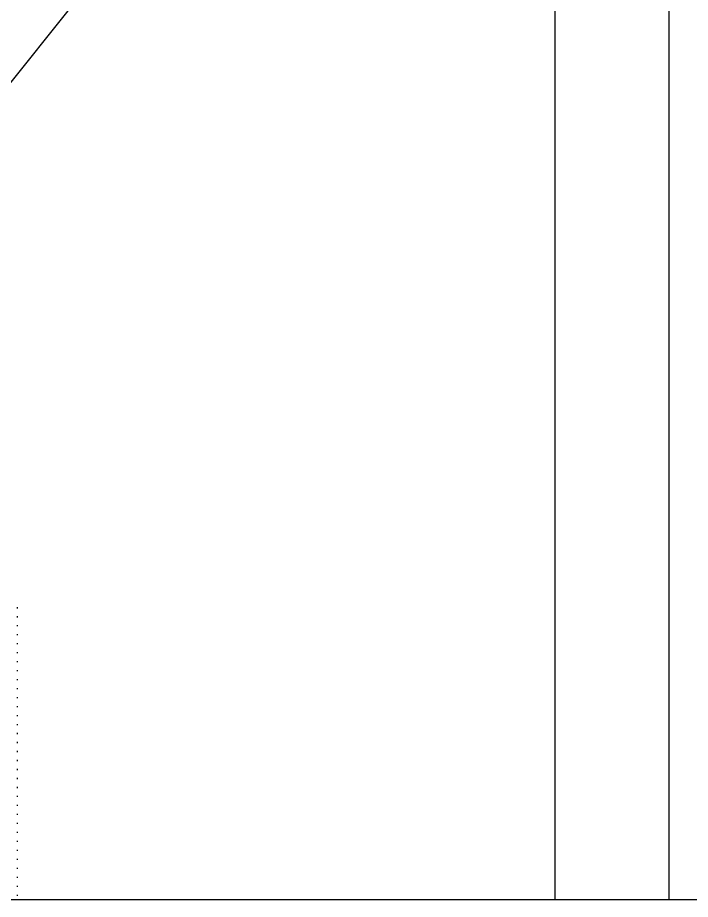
# Model space of a CAD drawing. Header units: millimetres. Extents: x 0 to 594, y 0 to 420.
# Drawn here: x 114.883 to 118.627, y 113.526 to 118.434 of the extents above; entities that cross this region are included whole.
import ezdxf

# ---------------------------------------------------------------- set-up
doc = ezdxf.new("R2010")
doc.units = ezdxf.units.MM

msp = doc.modelspace()

# ---------------------------------------------------------------- linework, layer by layer
at = {"color": 7, "linetype": 'Continuous', "lineweight": 25}
for p, q in [((117.8721, 121.8595), (111.20543, 113.52617)), ((117.8721, 121.8595), (117.8721, 113.52617)), ((118.50676, 121.8595), (118.50676, 113.52617)), ((114.88316, 115.14596), (114.88316, 115.15221)), ((114.88316, 115.09596), (114.88316, 115.10221)), ((114.88316, 115.04596), (114.88316, 115.05221)), ((114.88316, 114.99596), (114.88316, 115.00221)), ((114.88316, 114.94596), (114.88316, 114.95221)), ((114.88316, 114.89596), (114.88316, 114.90221)), ((114.88316, 114.84596), (114.88316, 114.85221)), ((114.88316, 114.79596), (114.88316, 114.80221)), ((114.88316, 114.74596), (114.88316, 114.75221)), ((114.88316, 114.69596), (114.88316, 114.70221)), ((114.88316, 114.64596), (114.88316, 114.65221)), ((114.88316, 114.59596), (114.88316, 114.60221)), ((114.88316, 114.54596), (114.88316, 114.55221)), ((114.88316, 114.49596), (114.88316, 114.50221)), ((114.88316, 114.44596), (114.88316, 114.45221)), ((114.88316, 114.39596), (114.88316, 114.40221)), ((114.88316, 114.34596), (114.88316, 114.35221)), ((114.88316, 114.29596), (114.88316, 114.30221)), ((114.88316, 114.24596), (114.88316, 114.25221)), ((114.88316, 114.19596), (114.88316, 114.20221)), ((114.88316, 114.14596), (114.88316, 114.15221)), ((114.88316, 114.09596), (114.88316, 114.10221)), ((114.88316, 114.04596), (114.88316, 114.05221)), ((114.88316, 113.99596), (114.88316, 114.00221)), ((114.88316, 113.94596), (114.88316, 113.95221)), ((114.88316, 113.89596), (114.88316, 113.90221)), ((114.88316, 113.84596), (114.88316, 113.85221)), ((114.88316, 113.79596), (114.88316, 113.80221)), ((114.88316, 113.74596), (114.88316, 113.75221)), ((114.88316, 113.69596), (114.88316, 113.70221)), ((114.88316, 113.64596), (114.88316, 113.65221)), ((114.88316, 113.59596), (114.88316, 113.60221)), ((111.20543, 113.52617), (134.53876, 113.52617)), ((114.88316, 113.54596), (114.88316, 113.55221)), ((117.8721, 113.52617), (118.50676, 113.52617))]:
    msp.add_line(p, q, dxfattribs=at)

doc.saveas('drawing.dxf')
